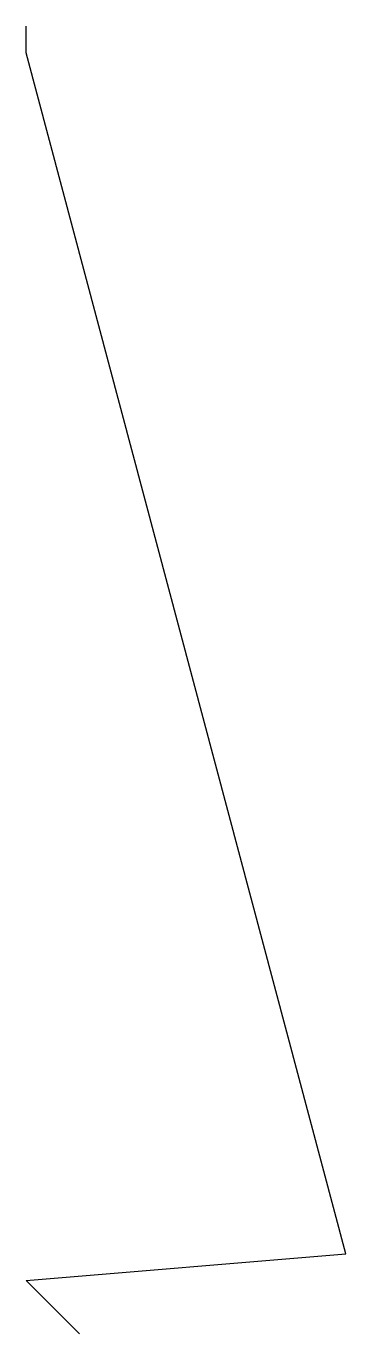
# Model space of a CAD drawing. Header units: millimetres. Extents: x 53 to 65, y 0 to 49.
import ezdxf

# ---------------------------------------------------------------- set-up
doc = ezdxf.new("R2010")
doc.units = ezdxf.units.MM
doc.layers.add('01 classic', color=12, linetype='Continuous', true_color=0xc80000)

msp = doc.modelspace()

# ---------------------------------------------------------------- linework, layer by layer
at = {"layer": '01 classic'}
msp.add_polyline3d([(55, 0, 0), (53, 2, 43), (65, 3, 63), (53, 48, 63), (53, 49, 83)], dxfattribs=at)

doc.saveas('drawing.dxf')
